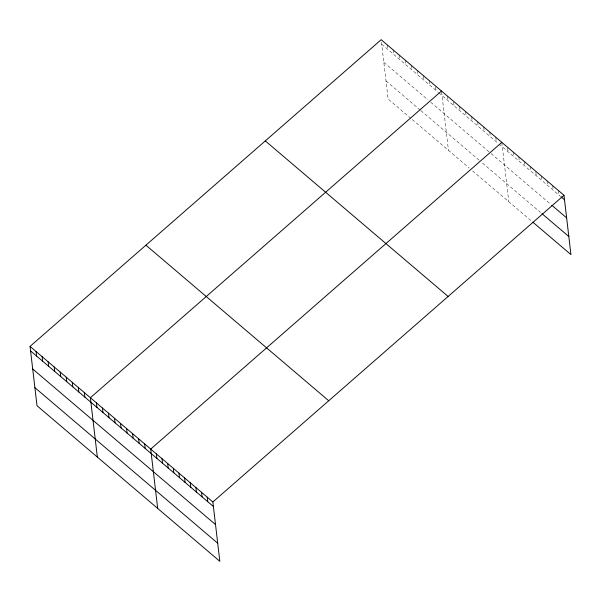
<?xml version="1.0" encoding="UTF-8"?>
<svg xmlns="http://www.w3.org/2000/svg" width="601" height="601" viewBox="0 0 601 601"><rect width="100%" height="100%" fill="white"/><g stroke="black" fill="none" stroke-linecap="round" stroke-linejoin="round"><path stroke-width="0.45" stroke-dasharray="3 2.25" d="M381.695 44.219L438.001 92.133M438.677 92.704L498.334 143.474M499.003 144.045L560.275 196.181M383.821 62.309L428.062 99.954M430.744 102.238L490.401 153M491.07 153.571L549.682 203.446M386.015 80.94L420.197 110.028M420.865 110.599L479.185 160.227M482.535 163.081L540.569 212.469M410.926 118.42L388.133 99.03L381.274 40.598M412.271 119.561L469.246 168.047M472.596 170.902L531.397 220.935M558.329 190.449L558.862 194.979M552.68 185.641L553.213 190.171M547.03 180.833L547.556 185.363M541.381 176.025L541.907 180.555M535.837 172.126L536.257 175.747M530.074 166.409L530.608 170.939M524.425 161.601L524.958 166.124M518.776 156.793L519.309 161.316M513.126 151.985L513.66 156.508M507.582 148.079L508.003 151.7M501.82 142.369L508.792 201.703M495.787 137.231L496.321 141.761M489.755 132.1L490.288 136.63M483.722 126.969L484.256 131.491M477.69 121.83L478.223 126.36M471.657 116.699L472.191 121.222M465.625 111.568L466.158 116.091M459.592 106.43L460.126 110.96M453.665 102.2L454.093 105.821M447.527 96.16L448.061 100.69M441.6 91.938L448.466 150.363M435.567 86.799L435.995 90.42M429.43 80.759L429.963 85.289M423.397 75.628L423.93 80.158M417.364 70.497L417.898 75.02M411.332 65.359L411.865 69.889M405.299 60.228L405.825 64.75M399.267 55.097L399.793 59.619M393.234 49.958L393.76 54.488M387.202 44.827L387.728 49.35"/><path stroke-width="0.9" d="M30.05 346.401L212.867 501.97L219.831 561.304L37.022 405.743L30.05 346.401L381.169 39.696L563.978 195.257L570.95 254.599L532.809 222.137M441.495 91.029L90.375 397.742L97.347 457.076M501.82 142.369L150.708 449.082L157.68 508.416M212.867 501.97L563.978 195.257M560.981 196.782L564.512 199.787M551.801 205.249L566.638 217.87M541.982 213.671L568.824 236.509M265.296 140.904L448.113 296.473M145.915 245.193L328.732 400.754M30.583 350.931L213.393 506.5M32.709 369.014L215.519 524.583M34.896 387.653L217.712 543.221M207.21 497.162L207.743 501.692M201.56 492.354L202.094 496.884M195.911 487.546L196.444 492.076M190.262 482.738L190.795 487.268M184.612 477.93L185.146 482.46M178.963 473.122L179.489 477.645M173.313 468.314L173.839 472.837M167.656 463.506L168.19 468.029M162.007 458.698L162.54 463.221M156.358 453.89L156.891 458.413M144.676 443.944L145.209 448.474M138.643 438.813L139.177 443.335M132.611 433.682L133.144 438.204M126.578 428.543L127.104 433.073M120.546 423.412L121.071 427.935M114.513 418.273L115.039 422.803M108.481 413.142L109.006 417.672M102.448 408.011L102.974 412.534M96.408 402.873L96.941 407.403M84.343 392.611L84.876 397.133M78.31 387.472L78.844 392.002M72.278 382.341L72.811 386.864M66.245 377.21L66.779 381.733M60.213 372.072L60.746 376.602M54.18 366.941L54.714 371.463M48.148 361.81L48.681 366.332M42.115 356.671L42.648 361.201M36.083 351.54L36.616 356.062"/></g></svg>
